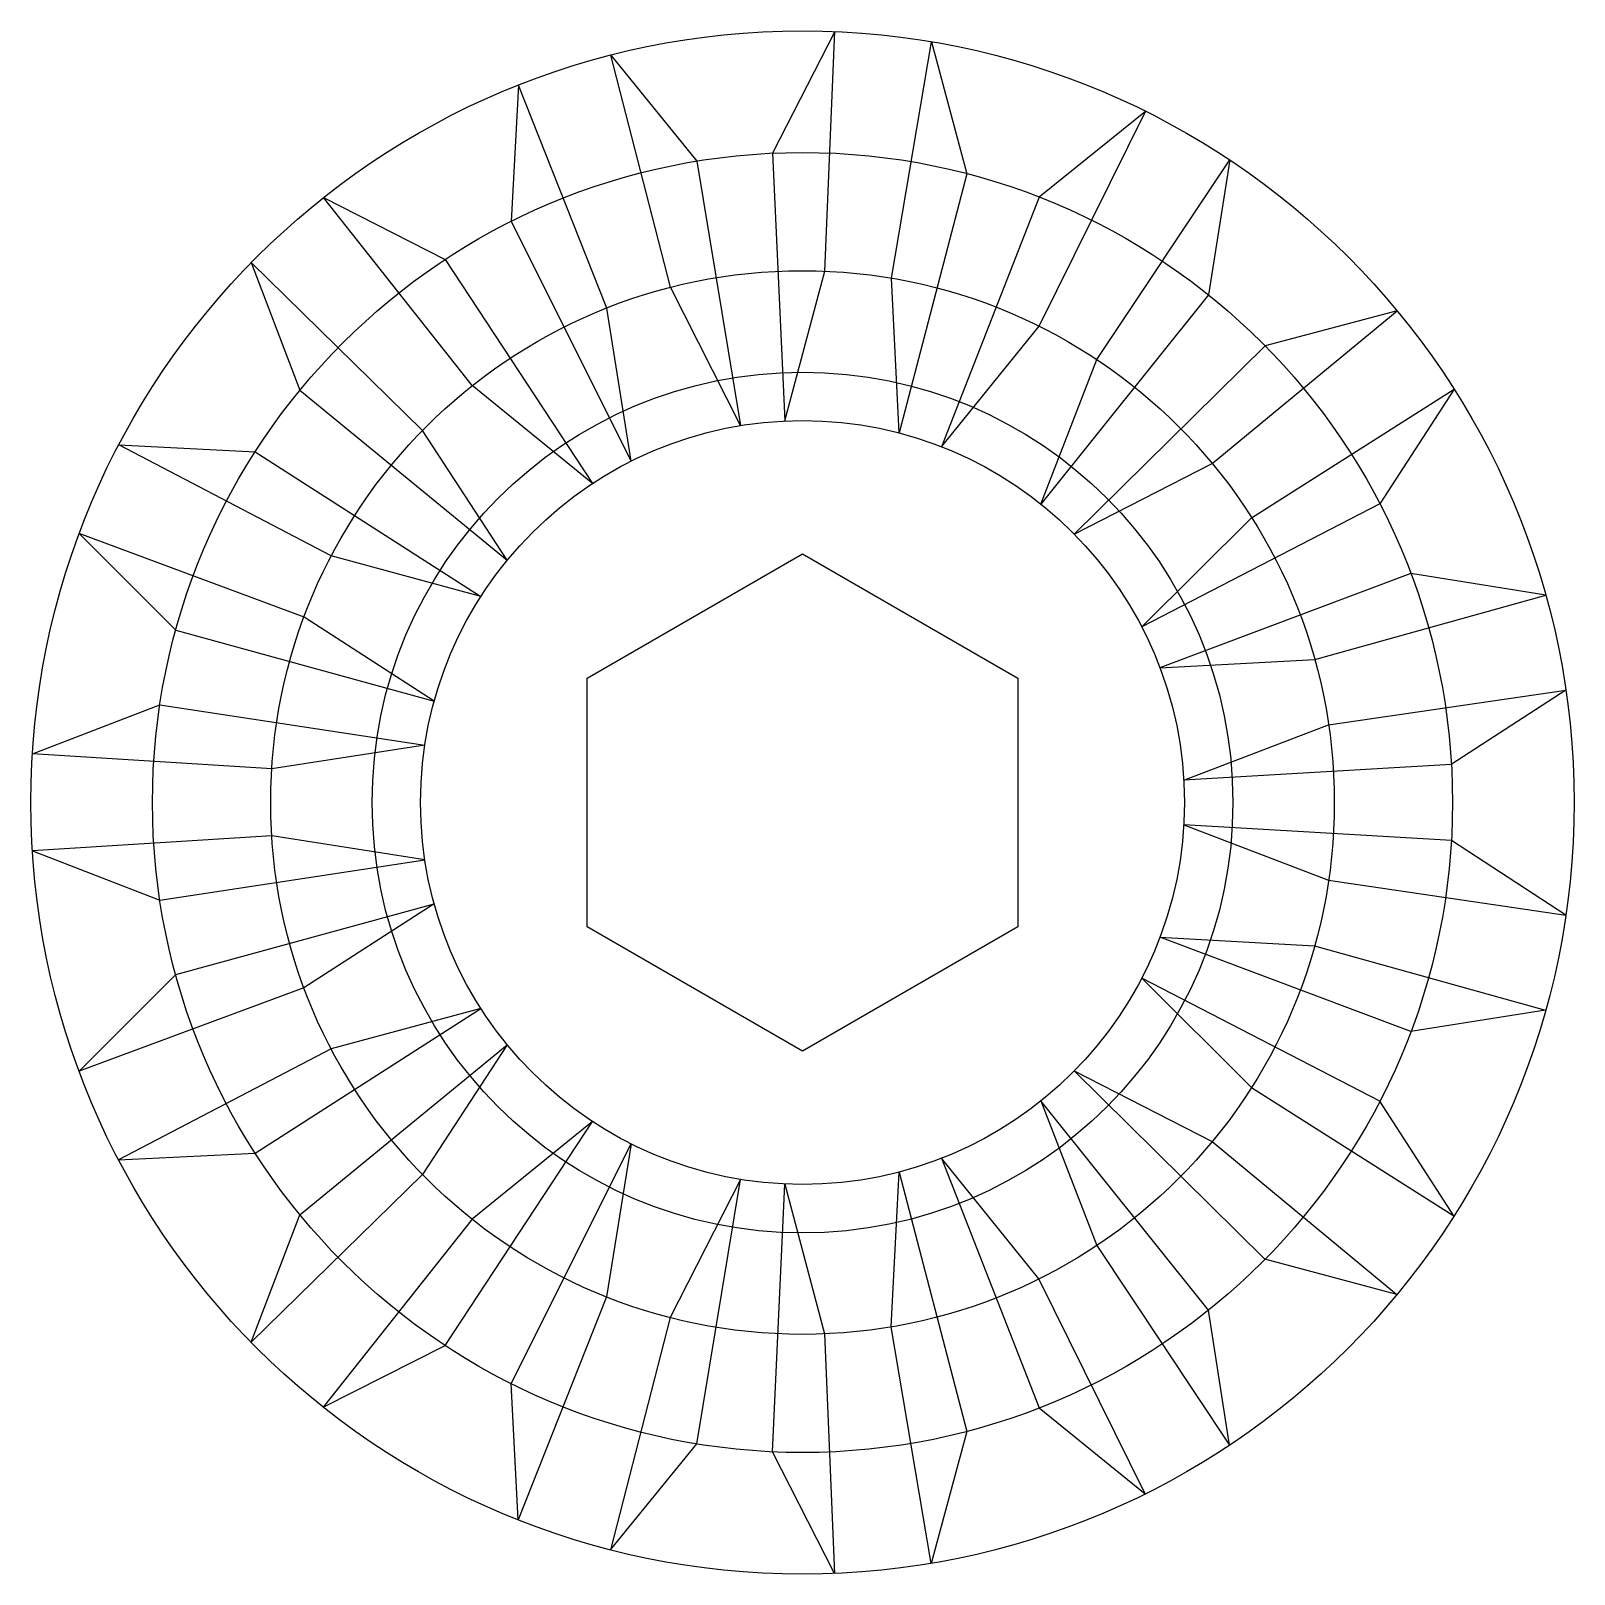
# Model space of a CAD drawing. Header units: millimetres. Extents: x 31 to 65.2, y -115.2 to -81.
import ezdxf

# ---------------------------------------------------------------- set-up
doc = ezdxf.new("R2010")
doc.units = ezdxf.units.MM
doc.layers.get('0').update_dxf_attribs({"linetype": 'CONTINUOUS'})

msp = doc.modelspace()

# ---------------------------------------------------------------- linework, layer by layer
for points in [[(47.707, -89.668), (48.589, -86.354), (48.812, -81.054), (47.434, -83.744)], [(45.758, -83.922), (46.722, -89.771), (45.174, -86.712), (43.857, -81.573)], [(51.73, -84.198), (50.232, -89.933), (50.062, -86.509), (50.949, -81.279)], [(44.308, -90.556), (43.766, -87.17), (41.813, -82.237), (41.649, -85.255)], [(51.174, -90.239), (53.328, -87.571), (55.687, -82.819), (53.334, -84.717)], [(57.074, -86.879), (53.372, -91.509), (54.61, -88.312), (57.547, -83.894)], [(40.19, -86.1), (43.45, -91.051), (40.791, -88.886), (37.498, -84.727)], [(41.563, -92.749), (39.691, -89.877), (35.901, -86.165), (36.978, -88.988)], [(54.109, -92.172), (57.161, -90.61), (61.249, -87.229), (58.328, -88.005)], [(60.865, -91.501), (55.601, -94.225), (58.032, -91.808), (62.512, -88.967)], [(35.989, -90.354), (40.981, -93.551), (37.672, -92.654), (32.971, -90.195)], [(39.948, -95.87), (37.069, -94.007), (32.097, -92.158), (34.23, -94.299)], [(52.859, -100.859), (48.096, -103.609), (43.333, -100.859), (43.333, -95.359), (48.096, -92.609), (52.859, -95.359)], [(56.004, -95.131), (59.428, -94.946), (64.537, -93.519), (61.553, -93.04)], [(62.449, -97.266), (56.531, -97.614), (59.735, -96.394), (64.984, -95.621)], [(33.882, -95.948), (39.742, -96.839), (36.354, -97.366), (31.06, -97.031)], [(56.531, -98.604), (59.735, -99.828), (64.983, -100.603), (62.451, -98.952)], [(39.742, -99.378), (36.354, -98.847), (31.06, -99.179), (33.879, -100.268)], [(34.232, -101.917), (39.948, -100.347), (37.067, -102.206), (32.094, -104.053)], [(61.551, -103.177), (56.003, -101.087), (59.426, -101.277), (64.535, -102.705)], [(55.6, -101.992), (58.029, -104.413), (62.508, -107.256), (60.867, -104.718)], [(40.98, -102.666), (37.669, -103.559), (32.968, -106.016), (35.986, -105.864)], [(36.979, -107.227), (41.563, -103.467), (39.687, -106.337), (35.896, -110.048)], [(58.326, -108.211), (54.108, -104.046), (57.158, -105.611), (61.245, -108.994)], [(53.372, -104.709), (54.606, -107.908), (57.541, -112.327), (57.075, -109.341)], [(43.449, -105.166), (40.788, -107.328), (37.492, -111.486), (40.188, -110.119)], [(41.649, -110.96), (44.307, -105.661), (43.761, -109.046), (41.806, -113.978)], [(53.332, -111.499), (55.68, -113.401), (53.323, -108.649), (51.173, -105.978)], [(46.721, -106.446), (45.169, -109.504), (43.85, -114.642), (45.756, -112.297)], [(51.73, -112.022), (50.942, -114.94), (50.057, -109.709), (50.231, -106.284)], [(47.433, -112.471), (47.707, -106.55), (48.584, -109.864), (48.805, -115.164)]]:
    msp.add_lwpolyline(points, close=True)
for radius in [17.07, 14.38, 11.765, 9.521, 8.45]:
    msp.add_circle((48.096, -98.109), radius)

doc.saveas('drawing.dxf')
